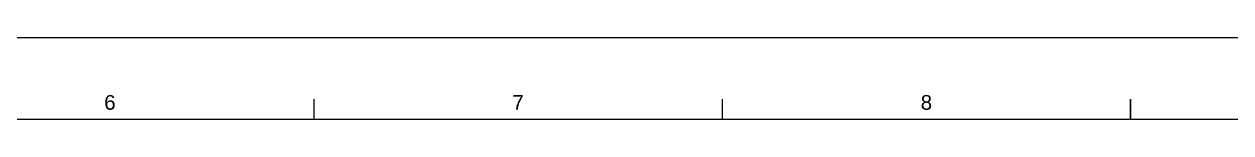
# Paper-space layout 'A000' of a CAD drawing. Header units: millimetres. Extents: x -1 to 593, y -175 to 419.
# Drawn here: x 294.7 to 442.5, y 409 to 419.2 of the extents above; entities that cross this region are included whole.
import ezdxf
from ezdxf.enums import TextEntityAlignment as Align

# ---------------------------------------------------------------- set-up
doc = ezdxf.new("R2010")
doc.units = ezdxf.units.MM
doc.header["$MEASUREMENT"] = 0
doc.layers.add('G-ANNO-NPLT', color=210, linetype='Continuous', plot=False)
doc.layers.add('G-ANNO-TEXT', color=3, linetype='Continuous')
doc.layers.add('G-ANNO-TTLB', color=3, linetype='Continuous')
doc.styles.add('ARIAL', font='arial.ttf')

psp = doc.layouts.new('A000')

# ---------------------------------------------------------------- linework, layer by layer
at = {"layer": 'G-ANNO-NPLT', "const_width": 0.18}
psp.add_lwpolyline([(590.23, 419.11), (-0.77, 419.11)], dxfattribs=at)
at = {"layer": 'G-ANNO-TTLB'}
psp.add_line((580.23, 409.11), (24.23, 409.11), dxfattribs=at)
at = {"layer": 'G-ANNO-TTLB', "const_width": 0.18, "flags": 128}
for points in [[(330.23, 411.61), (330.23, 409.11)], [(380.23, 411.61), (380.23, 409.11)], [(430.23, 411.61), (430.23, 409.11)]]:
    psp.add_lwpolyline(points, dxfattribs=at)

# ---------------------------------------------------------------- texts
at = {"layer": 'G-ANNO-TEXT', "style": 'ARIAL'}
for s, p in [('6', (305.23, 411.18)), ('7', (355.23, 411.18)), ('8', (405.23, 411.18))]:
    psp.add_text(s, height=1.8, dxfattribs=at).set_placement(p, align=Align.MIDDLE_CENTER)

doc.saveas('drawing.dxf')
